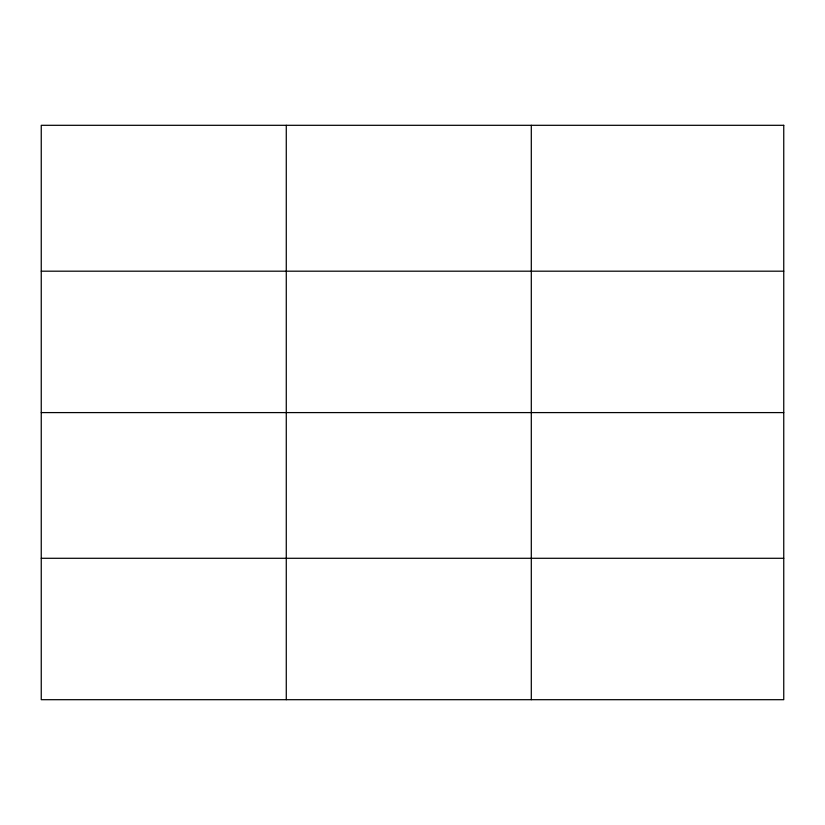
<?xml version="1.0" encoding="UTF-8"?>
<svg xmlns="http://www.w3.org/2000/svg" width="825" height="825" viewBox="0 0 825 825"><rect width="100%" height="100%" fill="white"/><g stroke="black" fill="none" stroke-linecap="round" stroke-linejoin="round"><path stroke-width="1.24" d="M41.25 271.188L783.75 271.188M41.25 412.593L783.75 412.593M41.25 558.288L783.75 558.288M531.3 125.307L531.3 699.693M286.275 125.307L286.275 699.693M783.75 125.307L41.25 125.307L41.25 699.693L783.75 699.693L783.75 125.307"/></g></svg>
